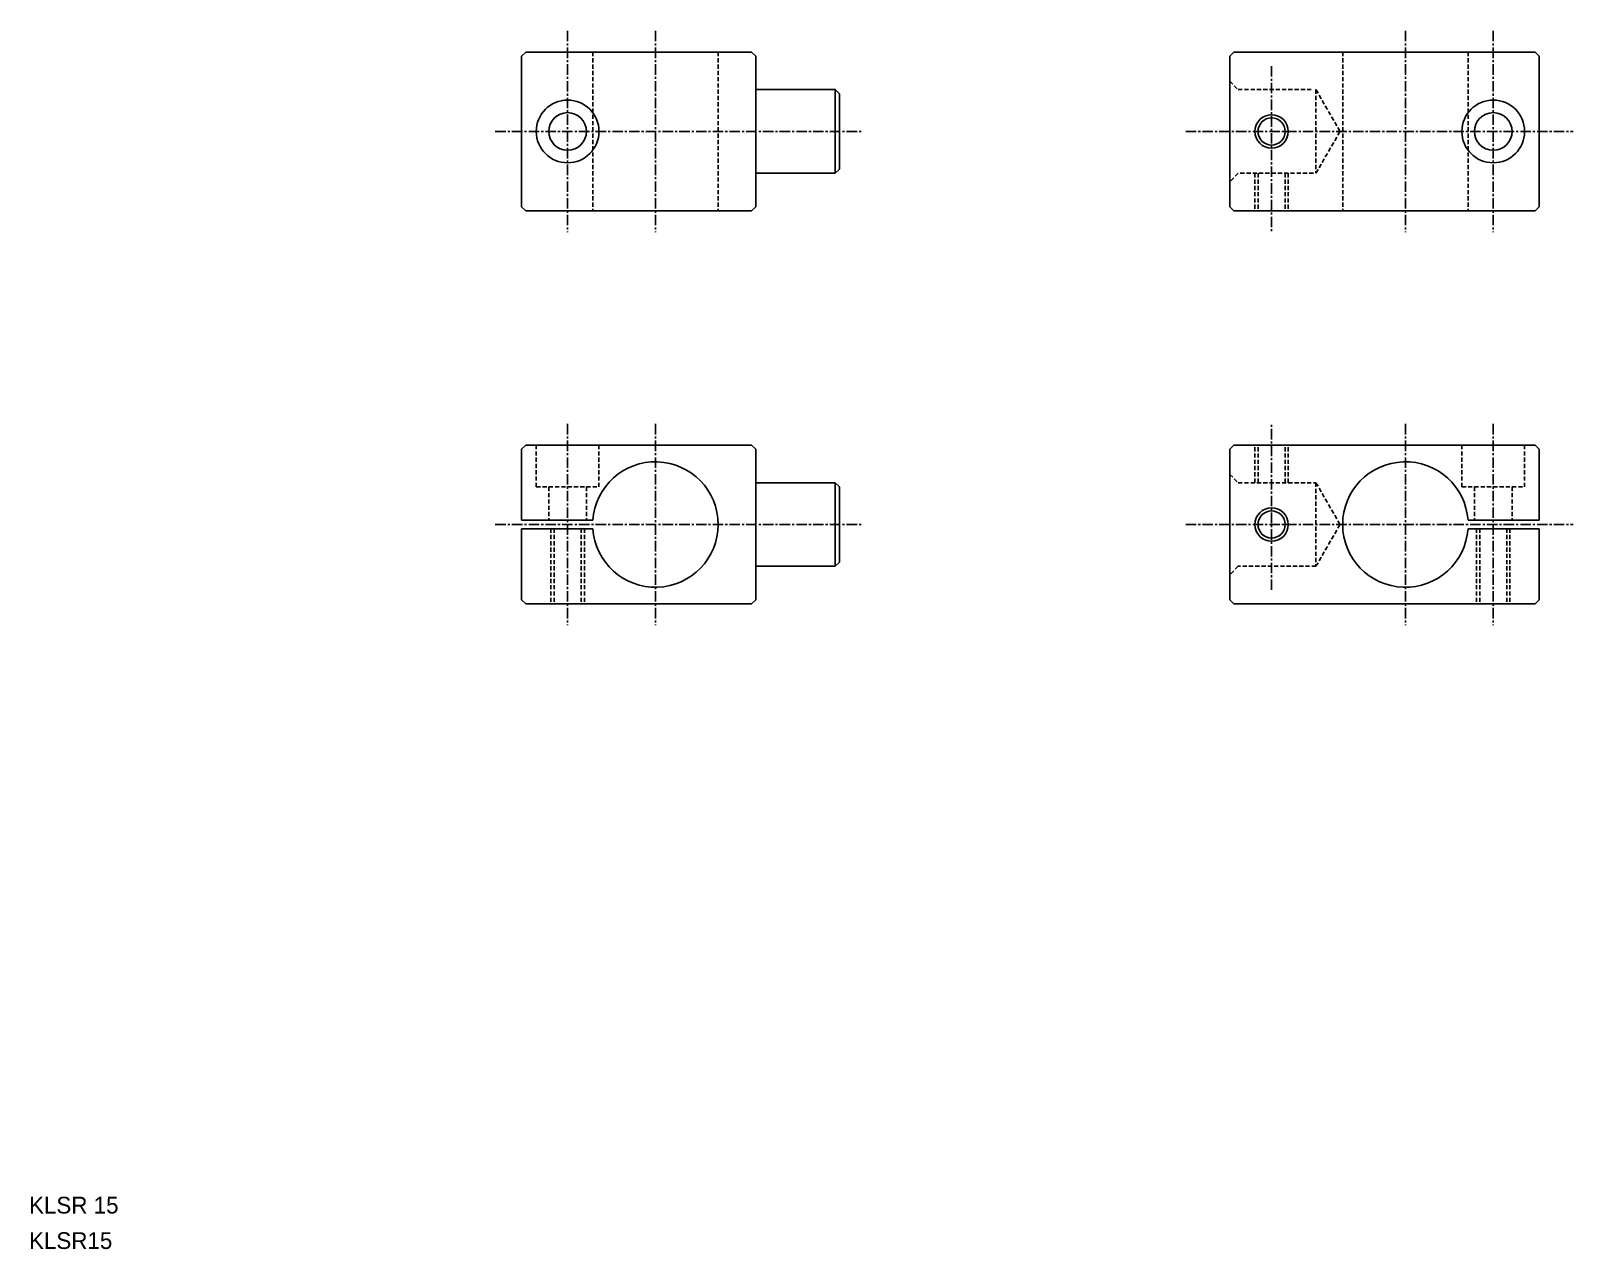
# Model space of a CAD drawing. Extents: x 13 to 198, y 88 to 234.
import ezdxf

# ---------------------------------------------------------------- set-up
doc = ezdxf.new("R2010")
doc.units = 0
doc.linetypes.add('CENTER', pattern=[2, 1.25, -0.25, 0.25, -0.25])
doc.linetypes.add('DASHED', pattern=[0.75, 0.5, -0.25])
doc.layers.get('0').update_dxf_attribs({"linetype": 'CONTINUOUS'})
doc.layers.add('CENTER', color=1, linetype='CENTER')

msp = doc.modelspace()

# ---------------------------------------------------------------- linework, layer by layer
at = {"color": 7, "linetype": 'CONTINUOUS'}
for p, q in [((71.8, 230.6), (72.3, 231.1)), ((71.8, 230.6), (71.8, 212.6)), ((99.3, 231.1), (72.3, 231.1)), ((99.8, 230.6), (99.3, 231.1)), ((99.8, 212.6), (99.8, 230.6)), ((156.96, 231.1), (156.46, 230.6)), ((156.46, 230.6), (156.46, 212.6)), ((156.96, 231.1), (192.96, 231.1)), ((193.46, 230.6), (192.96, 231.1)), ((193.46, 230.6), (193.46, 212.6)), ((99.8, 226.6), (109.3, 226.6)), ((109.3, 226.6), (109.3, 216.6)), ((109.3, 226.6), (109.8, 226.1)), ((109.8, 226.1), (109.8, 217.1)), ((99.8, 216.6), (109.3, 216.6)), ((109.3, 216.6), (109.8, 217.1)), ((71.8, 212.6), (72.3, 212.1)), ((99.3, 212.1), (72.3, 212.1)), ((99.8, 212.6), (99.3, 212.1)), ((156.96, 212.1), (156.46, 212.6)), ((156.96, 212.1), (192.96, 212.1)), ((193.46, 212.6), (192.96, 212.1)), ((72.3, 184.1), (71.8, 183.6)), ((71.8, 183.6), (71.8, 175.1)), ((99.3, 184.1), (72.3, 184.1)), ((99.3, 184.1), (99.8, 183.6)), ((99.8, 165.6), (99.8, 183.6)), ((156.96, 184.1), (156.46, 183.6)), ((156.46, 183.6), (156.46, 165.6)), ((156.96, 184.1), (192.96, 184.1)), ((193.46, 183.6), (192.96, 184.1)), ((193.46, 183.6), (193.46, 175.1)), ((99.8, 179.6), (109.3, 179.6)), ((109.3, 179.6), (109.3, 169.6)), ((109.3, 179.6), (109.8, 179.1)), ((109.8, 179.1), (109.8, 170.1)), ((71.8, 175.1), (80.32, 175.1)), ((71.8, 174.1), (80.32, 174.1)), ((71.8, 174.1), (71.8, 165.6)), ((184.95, 175.1), (193.46, 175.1)), ((184.95, 174.1), (193.46, 174.1)), ((193.46, 174.1), (193.46, 165.6)), ((109.3, 169.6), (109.8, 170.1)), ((99.8, 169.6), (109.3, 169.6)), ((72.3, 165.1), (71.8, 165.6)), ((99.3, 165.1), (72.3, 165.1)), ((99.3, 165.1), (99.8, 165.6)), ((156.96, 165.1), (156.46, 165.6)), ((156.96, 165.1), (192.96, 165.1)), ((193.46, 165.6), (192.96, 165.1))]:
    msp.add_line(p, q, dxfattribs=at)
at = {"color": 3, "linetype": 'DASHED'}
for p, q in [((80.3, 231.1), (80.3, 212.1)), ((95.3, 231.1), (95.3, 212.1)), ((169.96, 231.1), (169.96, 212.1)), ((184.96, 231.1), (184.96, 212.1)), ((156.46, 227.6), (157.46, 226.6)), ((157.46, 226.6), (166.46, 226.6)), ((166.76, 226.6), (169.65, 221.6)), ((166.76, 226.6), (166.76, 216.6)), ((166.76, 216.6), (169.65, 221.6)), ((157.46, 216.6), (156.46, 215.6)), ((166.46, 216.6), (157.46, 216.6)), ((159.46, 216.6), (159.46, 212.1)), ((159.84, 216.6), (159.84, 212.1)), ((163.08, 216.6), (163.08, 212.1)), ((163.46, 216.6), (163.46, 212.1)), ((73.55, 184.1), (73.55, 179.1)), ((81.05, 179.1), (81.05, 184.1)), ((159.46, 179.6), (159.46, 184.1)), ((159.84, 179.6), (159.84, 184.1)), ((163.08, 179.6), (163.08, 184.1)), ((163.46, 179.6), (163.46, 184.1)), ((184.21, 184.1), (184.21, 179.1)), ((191.71, 179.1), (191.71, 184.1)), ((73.55, 179.1), (81.05, 179.1)), ((75.05, 179.1), (75.05, 175.1)), ((79.55, 179.1), (79.55, 175.1)), ((156.46, 180.6), (157.46, 179.6)), ((157.46, 179.6), (166.76, 179.6)), ((166.76, 179.6), (169.65, 174.6)), ((166.76, 179.6), (166.76, 169.6)), ((184.21, 179.1), (191.71, 179.1)), ((185.71, 179.1), (185.71, 175.1)), ((190.21, 179.1), (190.21, 175.1)), ((75.3, 174.1), (75.3, 165.1)), ((75.68, 174.1), (75.68, 165.1)), ((78.92, 174.1), (78.92, 165.1)), ((79.3, 174.1), (79.3, 165.1)), ((166.76, 169.6), (169.65, 174.6)), ((185.96, 174.1), (185.96, 165.1)), ((186.34, 174.1), (186.34, 165.1)), ((189.58, 174.1), (189.58, 165.1)), ((189.96, 174.1), (189.96, 165.1)), ((157.46, 169.6), (156.46, 168.6)), ((166.76, 169.6), (157.46, 169.6))]:
    msp.add_line(p, q, dxfattribs=at)
at = {"color": 7, "linetype": 'CONTINUOUS'}
for centre, radius in [((77.3, 221.6), 3.75), ((187.96, 221.6), 3.75), ((77.3, 221.6), 2.25), ((161.46, 221.6), 1.62), ((187.96, 221.6), 2.25), ((161.46, 174.6), 1.62)]:
    msp.add_circle(centre, radius, dxfattribs=at)
at = {"color": 3, "linetype": 'CONTINUOUS'}
for centre in [(161.46, 221.6), (161.46, 174.6)]:
    msp.add_circle(centre, 2, dxfattribs=at)
at = {"color": 7, "linetype": 'CONTINUOUS'}
for centre, start, end in [((87.8, 174.6), 183.8226, 176.1774), ((177.46, 174.6), 3.8226, 356.1774)]:
    msp.add_arc(centre, 7.5, start, end, dxfattribs=at)
at = {"layer": 'CENTER', "color": 1, "linetype": 'CENTER'}
for p, q in [((77.3, 233.63), (77.3, 209.56)), ((87.8, 233.63), (87.8, 209.56)), ((177.46, 233.63), (177.46, 209.56)), ((187.96, 233.63), (187.96, 209.56)), ((161.46, 229.41), (161.46, 209.56)), ((68.65, 221.6), (112.47, 221.6)), ((151.2, 221.6), (197.51, 221.6)), ((77.3, 186.63), (77.3, 162.56)), ((87.8, 186.63), (87.8, 162.56)), ((161.46, 166.78), (161.46, 186.63)), ((177.46, 186.63), (177.46, 162.56)), ((187.96, 186.63), (187.96, 162.56)), ((68.65, 174.6), (112.47, 174.6)), ((151.2, 174.6), (197.51, 174.6))]:
    msp.add_line(p, q, dxfattribs=at)

# ---------------------------------------------------------------- texts
at = {"color": 7, "linetype": 'CONTINUOUS'}
for s, p in [('KLSR 15', (12.91, 92.21)), ('KLSR15', (12.91, 87.97))]:
    msp.add_text(s, height=2, dxfattribs=at).set_placement(p)

doc.saveas('drawing.dxf')
